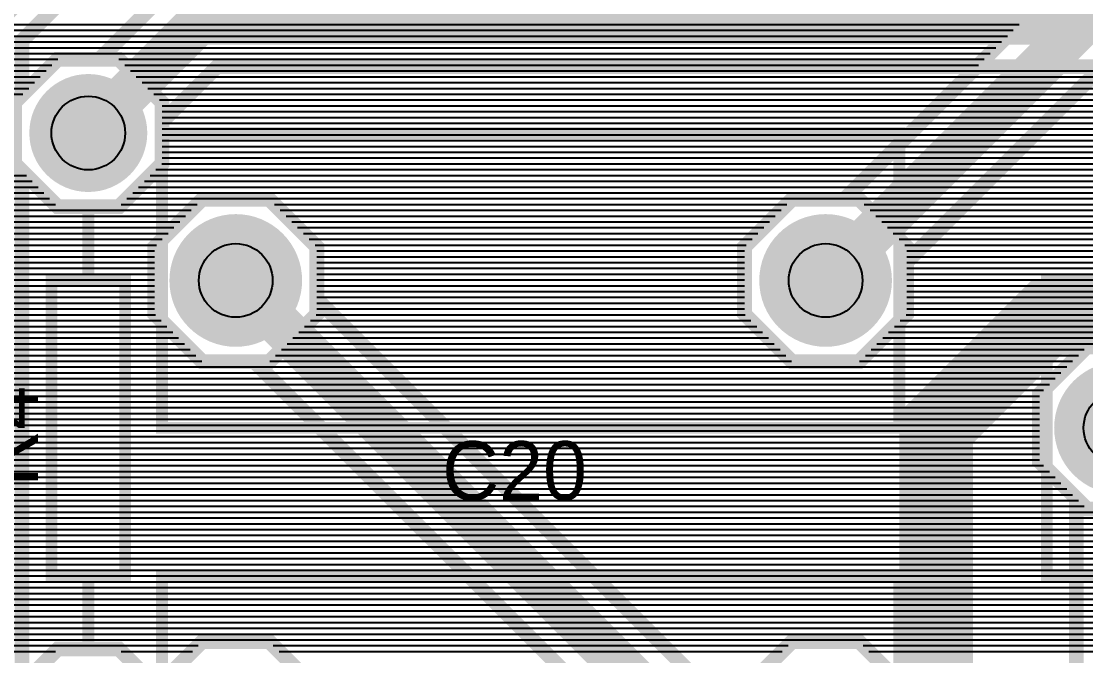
# Model space of a CAD drawing. Header units: inches. Extents: x -5.9 to 5.9, y -1.2 to 1.2.
# Drawn here: x -5.036 to -4.315, y 0.214 to 0.644 of the extents above; entities that cross this region are included whole.
import ezdxf

# ---------------------------------------------------------------- set-up
doc = ezdxf.new("R2010")
doc.units = ezdxf.units.IN
doc.layers.get('0').update_dxf_attribs({"linetype": 'CONTINUOUS'})

# ---------------------------------------------------------------- blocks, each defined once
blk = doc.blocks.new('EPAD')
at = {"const_width": 0.5}
blk.add_lwpolyline([(-0.25, 0, 1), (0.25, 0, 1)], format="xyb", close=True, dxfattribs=at)

msp = doc.modelspace()

# ---------------------------------------------------------------- linework, layer by layer
for points, const_width in [([(3.709059, 0.4685), (3.484059, 0.6935), (-5.015941, 0.6935), (-5.065941, 0.6435), (-5.065941, -0.3565), (-4.990941, -0.4315)], 0.03), ([(-4.116651, 0.6135), (-4.903515, 0.6135), (-4.940941, 0.576074), (-4.940941, 0.547789), (-4.97023, 0.5185), (-5.011652, 0.5185), (-5.040941, 0.547789), (-5.040941, 0.589211), (-5.011652, 0.6185), (-4.983367, 0.6185), (-4.928367, 0.6735)], 0.01), ([(-5.003515, 0.6635), (-5.035941, 0.631074), (-5.035941, 0.59421), (-5.011652, 0.6185), (-4.97023, 0.6185), (-4.940941, 0.589211), (-4.940941, 0.547789), (-4.97023, 0.5185), (-5.011652, 0.5185), (-5.035941, 0.54279), (-5.035941, 0.19421), (-5.011652, 0.2185), (-4.97023, 0.2185), (-4.944476, 0.192746), (-4.913722, 0.2235), (-4.868159, 0.2235), (-4.835941, 0.191281)], 0.01), ([(-3.67023, 0.5185), (-3.711652, 0.5185), (-3.740941, 0.547789), (-3.740941, 0.589211), (-3.716651, 0.6135), (-4.065231, 0.6135), (-4.040941, 0.589211), (-4.040941, 0.547789), (-4.07023, 0.5185), (-4.111652, 0.5185), (-4.140941, 0.547789), (-4.140941, 0.589211), (-4.116651, 0.6135), (-4.303515, 0.6135), (-4.435941, 0.481074), (-4.435941, 0.445719), (-4.468159, 0.4135), (-4.513722, 0.4135), (-4.545941, 0.445719), (-4.545941, 0.491281), (-4.513722, 0.5235), (-4.478367, 0.5235), (-4.338366, 0.6635)], 0.01), ([(0.934059, 0.5935), (0.884059, 0.6435), (-4.915941, 0.6435), (-4.990941, 0.5685)], 0.03), ([(0.034059, 0.5935), (-0.015941, 0.6435), (-4.315941, 0.6435), (-4.490941, 0.4685)], 0.03), ([(-3.690941, 0.5685), (-3.815941, 0.4435), (-4.340941, 0.4435), (-4.415941, 0.3685), (-4.415941, -0.0315), (-4.490941, -0.1065), (-4.715941, -0.1065), (-4.790941, -0.1815), (-4.790941, -0.4315)], 0.05), ([(-4.940941, 0.3685), (-4.440941, 0.3685), (-4.440941, 0.5685), (-4.940941, 0.5685), (-4.940941, 0.3685)], 0.008), ([(-4.940941, 0.3685), (-4.440941, 0.3685), (-4.440941, 0.5685), (-4.940941, 0.5685), (-4.940941, 0.3685)], 0.008), ([(-4.940941, 0.3685), (-4.440941, 0.3685), (-4.440941, 0.5685), (-4.940941, 0.5685), (-4.940941, 0.3685)], 0.008), ([(-4.835941, 0.491281), (-4.835941, 0.445719), (-4.868159, 0.4135), (-4.913722, 0.4135), (-4.945941, 0.445719), (-4.945941, 0.491281), (-4.913722, 0.5235), (-4.868159, 0.5235), (-4.835941, 0.491281)], 0.01), ([(-4.363366, -0.1015), (-4.878367, 0.4135), (-4.913722, 0.4135), (-4.945941, 0.445719), (-4.945941, 0.491281), (-4.913722, 0.5235), (-4.868159, 0.5235), (-4.835941, 0.491281), (-4.835941, 0.455926), (-4.545941, 0.165925)], 0.01), ([(-4.435941, 0.491281), (-4.435941, 0.445719), (-4.468159, 0.4135), (-4.513722, 0.4135), (-4.545941, 0.445719), (-4.545941, 0.491281), (-4.513722, 0.5235), (-4.468159, 0.5235), (-4.435941, 0.491281)], 0.01), ([(-4.990941, 0.4685), (-4.990941, 0.5185)], 0.008), ([(-4.990941, 0.4685), (-4.990941, 0.5185)], 0.008), ([(-4.990941, 0.4685), (-4.990941, 0.5185)], 0.008), ([(-1.090941, 0.3685), (-1.265941, 0.1935), (-2.230941, 0.1935), (-2.515941, -0.0915), (-4.330941, -0.0915), (-4.890941, 0.4685)], 0.03), ([(-5.015941, 0.2685), (-4.965941, 0.2685), (-4.965941, 0.4685), (-5.015941, 0.4685), (-5.015941, 0.2685)], 0.008), ([(-5.015941, 0.2685), (-4.965941, 0.2685), (-4.965941, 0.4685), (-5.015941, 0.4685), (-5.015941, 0.2685)], 0.008), ([(-5.015941, 0.2685), (-4.965941, 0.2685), (-4.965941, 0.4685), (-5.015941, 0.4685), (-5.015941, 0.2685)], 0.008), ([(-4.340941, 0.2685), (-3.840941, 0.2685), (-3.840941, 0.4685), (-4.340941, 0.4685), (-4.340941, 0.2685)], 0.008), ([(-4.340941, 0.2685), (-3.840941, 0.2685), (-3.840941, 0.4685), (-4.340941, 0.4685), (-4.340941, 0.2685)], 0.008), ([(-4.340941, 0.2685), (-3.840941, 0.2685), (-3.840941, 0.4685), (-4.340941, 0.4685), (-4.340941, 0.2685)], 0.008), ([(-4.268159, 0.0135), (-4.313722, 0.0135), (-4.345941, 0.045719), (-4.345941, 0.091281), (-4.320941, 0.116281), (-4.320941, 0.131074), (-4.328367, 0.1385), (-4.443159, 0.1385), (-4.468159, 0.1135), (-4.513722, 0.1135), (-4.545941, 0.145719), (-4.545941, 0.191281), (-4.513722, 0.2235), (-4.468159, 0.2235), (-4.443159, 0.1985), (-4.328367, 0.1985), (-4.320941, 0.205926), (-4.320941, 0.320719), (-4.345941, 0.345719), (-4.345941, 0.391281), (-4.313722, 0.4235), (-4.268159, 0.4235)], 0.01), ([(-4.345941, 0.345719), (-4.345941, 0.391281), (-4.313722, 0.4235), (-4.268159, 0.4235), (-4.235941, 0.391281), (-4.235941, 0.345719), (-4.268159, 0.3135), (-4.313722, 0.3135), (-4.345941, 0.345719)], 0.01), ([(-4.990941, 0.2185), (-4.990941, 0.2685)], 0.008), ([(-4.990941, 0.2185), (-4.990941, 0.2685)], 0.008), ([(-4.990941, 0.2185), (-4.990941, 0.2685)], 0.008), ([(-4.940941, 0.0685), (-4.440941, 0.0685), (-4.440941, 0.2685), (-4.940941, 0.2685), (-4.940941, 0.0685)], 0.008), ([(-4.940941, 0.0685), (-4.440941, 0.0685), (-4.440941, 0.2685), (-4.940941, 0.2685), (-4.940941, 0.0685)], 0.008), ([(-4.940941, 0.0685), (-4.440941, 0.0685), (-4.440941, 0.2685), (-4.940941, 0.2685), (-4.940941, 0.0685)], 0.008), ([(-5.040941, 0.189211), (-5.011652, 0.2185), (-4.97023, 0.2185), (-4.944476, 0.192746), (-4.913722, 0.2235), (-4.868159, 0.2235), (-4.835941, 0.191281)], 0.01), ([(-4.545941, 0.191281), (-4.513722, 0.2235), (-4.468159, 0.2235), (-4.435941, 0.191281)], 0.01)]:
    msp.add_lwpolyline(points, dxfattribs=dict(const_width=const_width))
for points in [[(-5.445626, 0.642106), (-4.95976, 0.642106)], [(-5.445626, 0.638169), (-4.963697, 0.638169)], [(-5.028846, 0.638169), (-4.363697, 0.638169)], [(-5.024909, 0.642106), (-4.35976, 0.642106)], [(-5.445626, 0.634232), (-4.967634, 0.634232)], [(-5.445626, 0.630295), (-4.971571, 0.630295)], [(-5.035941, 0.630295), (-4.371571, 0.630295)], [(-5.032783, 0.634232), (-4.367634, 0.634232)], [(-5.44593, 0.622421), (-4.979445, 0.622421)], [(-5.445626, 0.626358), (-4.975508, 0.626358)], [(-5.035941, 0.626358), (-4.375508, 0.626358)], [(-5.035941, 0.622421), (-4.379445, 0.622421)], [(-5.453804, 0.614547), (-5.015604, 0.614547)], [(-5.449867, 0.618484), (-5.011667, 0.618484)], [(-5.035941, 0.618484), (-5.011667, 0.618484)], [(-5.035941, 0.614547), (-5.015604, 0.614547)], [(-4.970215, 0.618484), (-4.383382, 0.618484)], [(-4.966278, 0.614547), (-4.387319, 0.614547)], [(-5.461678, 0.606673), (-5.023478, 0.606673)], [(-5.457741, 0.61061), (-5.019541, 0.61061)], [(-5.035941, 0.61061), (-5.019541, 0.61061)], [(-5.035941, 0.606673), (-5.023478, 0.606673)], [(-4.962341, 0.61061), (-4.391256, 0.61061)], [(-4.958404, 0.606673), (-4.395193, 0.606673)], [(-4.910343, 0.606673), (-4.123478, 0.606673)], [(-4.906406, 0.61061), (-4.119541, 0.61061)], [(-5.465615, 0.602736), (-5.027415, 0.602736)], [(-5.035941, 0.602736), (-5.027415, 0.602736)], [(-4.954467, 0.602736), (-4.39913, 0.602736)], [(-4.91428, 0.602736), (-4.127415, 0.602736)], [(-5.473489, 0.594862), (-5.035289, 0.594862)], [(-5.469552, 0.598799), (-5.031352, 0.598799)], [(-5.035941, 0.598799), (-5.031352, 0.598799)], [(-5.035941, 0.594862), (-5.035289, 0.594862)], [(-4.95053, 0.598799), (-4.403067, 0.598799)], [(-4.946593, 0.594862), (-4.407004, 0.594862)], [(-4.922154, 0.594862), (-4.135289, 0.594862)], [(-4.918217, 0.598799), (-4.131352, 0.598799)], [(-4.322154, 0.594862), (-4.135289, 0.594862)], [(-4.318217, 0.598799), (-4.131352, 0.598799)], [(-4.942656, 0.590925), (-4.410941, 0.590925)], [(-4.940941, 0.586988), (-4.414878, 0.586988)], [(-4.930028, 0.586988), (-4.140941, 0.586988)], [(-4.926091, 0.590925), (-4.139226, 0.590925)], [(-4.330028, 0.586988), (-4.140941, 0.586988)], [(-4.326091, 0.590925), (-4.139226, 0.590925)], [(-4.940941, 0.583051), (-4.418815, 0.583051)], [(-4.940941, 0.579114), (-4.422752, 0.579114)], [(-4.937902, 0.579114), (-4.140941, 0.579114)], [(-4.933965, 0.583051), (-4.140941, 0.583051)], [(-4.337902, 0.579114), (-4.140941, 0.579114)], [(-4.333965, 0.583051), (-4.140941, 0.583051)], [(-4.940941, 0.575177), (-4.140941, 0.575177)], [(-4.940941, 0.575177), (-4.426689, 0.575177)], [(-4.940941, 0.57124), (-4.140941, 0.57124)], [(-4.940941, 0.57124), (-4.430626, 0.57124)], [(-4.345776, 0.57124), (-4.140941, 0.57124)], [(-4.341839, 0.575177), (-4.140941, 0.575177)], [(-4.940941, 0.567303), (-4.140941, 0.567303)], [(-4.940941, 0.567303), (-4.434563, 0.567303)], [(-4.940941, 0.563366), (-4.140941, 0.563366)], [(-4.940941, 0.563366), (-4.4385, 0.563366)], [(-4.35365, 0.563366), (-4.140941, 0.563366)], [(-4.349713, 0.567303), (-4.140941, 0.567303)], [(-4.940941, 0.559429), (-4.140941, 0.559429)], [(-4.940941, 0.559429), (-4.442437, 0.559429)], [(-4.357587, 0.559429), (-4.140941, 0.559429)], [(-4.940941, 0.555492), (-4.140941, 0.555492)], [(-4.940941, 0.555492), (-4.446374, 0.555492)], [(-4.940941, 0.551555), (-4.140941, 0.551555)], [(-4.940941, 0.551555), (-4.450311, 0.551555)], [(-4.365461, 0.551555), (-4.140941, 0.551555)], [(-4.361524, 0.555492), (-4.140941, 0.555492)], [(-4.94505, 0.543681), (-4.136832, 0.543681)], [(-4.94505, 0.543681), (-4.458185, 0.543681)], [(-4.941113, 0.547618), (-4.140769, 0.547618)], [(-4.941113, 0.547618), (-4.454248, 0.547618)], [(-4.373335, 0.543681), (-4.136832, 0.543681)], [(-4.369398, 0.547618), (-4.140769, 0.547618)], [(-5.603949, 0.539744), (-5.032895, 0.539744)], [(-5.603949, 0.535807), (-5.028958, 0.535807)], [(-5.035941, 0.539744), (-5.032895, 0.539744)], [(-5.035941, 0.535807), (-5.028958, 0.535807)], [(-4.952924, 0.535807), (-4.128958, 0.535807)], [(-4.952924, 0.535807), (-4.466059, 0.535807)], [(-4.948987, 0.539744), (-4.132895, 0.539744)], [(-4.948987, 0.539744), (-4.462122, 0.539744)], [(-4.381209, 0.535807), (-4.128958, 0.535807)], [(-4.377272, 0.539744), (-4.132895, 0.539744)], [(-5.603949, 0.53187), (-5.025021, 0.53187)], [(-5.603949, 0.527933), (-5.021084, 0.527933)], [(-5.035941, 0.53187), (-5.025021, 0.53187)], [(-5.035941, 0.527933), (-5.021084, 0.527933)], [(-4.960798, 0.527933), (-4.121084, 0.527933)], [(-4.960798, 0.527933), (-4.473933, 0.527933)], [(-4.956861, 0.53187), (-4.125021, 0.53187)], [(-4.956861, 0.53187), (-4.469996, 0.53187)], [(-4.389083, 0.527933), (-4.121084, 0.527933)], [(-4.385146, 0.53187), (-4.125021, 0.53187)], [(-5.603949, 0.523996), (-5.017147, 0.523996)], [(-5.603949, 0.520059), (-5.01321, 0.520059)], [(-5.035941, 0.523996), (-5.017147, 0.523996)], [(-5.035941, 0.520059), (-5.01321, 0.520059)], [(-4.968672, 0.520059), (-4.917163, 0.520059)], [(-4.968672, 0.520059), (-4.917163, 0.520059)], [(-4.964735, 0.523996), (-4.117147, 0.523996)], [(-4.964735, 0.523996), (-4.47787, 0.523996)], [(-4.864719, 0.520059), (-4.517163, 0.520059)], [(-4.864719, 0.520059), (-4.517163, 0.520059)], [(-4.464719, 0.520059), (-4.11321, 0.520059)], [(-4.396957, 0.520059), (-4.11321, 0.520059)], [(-4.39302, 0.523996), (-4.117147, 0.523996)], [(-5.603949, 0.516122), (-4.9211, 0.516122)], [(-5.035941, 0.516122), (-4.9211, 0.516122)], [(-4.860782, 0.516122), (-4.5211, 0.516122)], [(-4.860782, 0.516122), (-4.5211, 0.516122)], [(-4.460782, 0.516122), (-3.805988, 0.516122)], [(-4.400894, 0.516122), (-3.6211, 0.516122)], [(-5.603949, 0.512185), (-4.925037, 0.512185)], [(-5.603949, 0.508248), (-4.928974, 0.508248)], [(-5.035941, 0.512185), (-4.925037, 0.512185)], [(-5.035941, 0.508248), (-4.928974, 0.508248)], [(-4.856845, 0.512185), (-4.525037, 0.512185)], [(-4.856845, 0.512185), (-4.525037, 0.512185)], [(-4.852908, 0.508248), (-4.528974, 0.508248)], [(-4.852908, 0.508248), (-4.528974, 0.508248)], [(-4.456845, 0.512185), (-3.802051, 0.512185)], [(-4.452908, 0.508248), (-3.798114, 0.508248)], [(-4.408768, 0.508248), (-3.628974, 0.508248)], [(-4.404831, 0.512185), (-3.625037, 0.512185)], [(-5.603949, 0.504311), (-4.932911, 0.504311)], [(-5.603949, 0.500374), (-4.936848, 0.500374)], [(-5.035941, 0.504311), (-4.932911, 0.504311)], [(-5.035941, 0.500374), (-4.936848, 0.500374)], [(-4.848971, 0.504311), (-4.532911, 0.504311)], [(-4.848971, 0.504311), (-4.532911, 0.504311)], [(-4.845034, 0.500374), (-4.536848, 0.500374)], [(-4.845034, 0.500374), (-4.536848, 0.500374)], [(-4.448971, 0.504311), (-3.795941, 0.504311)], [(-4.445034, 0.500374), (-3.795941, 0.500374)], [(-4.416642, 0.500374), (-3.636848, 0.500374)], [(-4.412705, 0.504311), (-3.632911, 0.504311)], [(-5.603949, 0.496437), (-4.940785, 0.496437)], [(-5.603949, 0.4925), (-4.944722, 0.4925)], [(-5.035941, 0.496437), (-4.940785, 0.496437)], [(-5.035941, 0.4925), (-4.944722, 0.4925)], [(-4.841097, 0.496437), (-4.540785, 0.496437)], [(-4.841097, 0.496437), (-4.540785, 0.496437)], [(-4.83716, 0.4925), (-4.544722, 0.4925)], [(-4.83716, 0.4925), (-4.544722, 0.4925)], [(-4.441097, 0.496437), (-3.795941, 0.496437)], [(-4.43716, 0.4925), (-3.795941, 0.4925)], [(-4.424516, 0.4925), (-3.644722, 0.4925)], [(-4.420579, 0.496437), (-3.640785, 0.496437)], [(-5.603949, 0.488563), (-4.945941, 0.488563)], [(-5.603949, 0.484626), (-4.945941, 0.484626)], [(-5.035941, 0.488563), (-4.945941, 0.488563)], [(-5.035941, 0.484626), (-4.945941, 0.484626)], [(-4.835941, 0.488563), (-4.545941, 0.488563)], [(-4.835941, 0.488563), (-4.545941, 0.488563)], [(-4.835941, 0.484626), (-4.545941, 0.484626)], [(-4.835941, 0.484626), (-4.545941, 0.484626)], [(-4.435941, 0.488563), (-3.795941, 0.488563)], [(-4.435941, 0.484626), (-3.795941, 0.484626)], [(-4.43239, 0.484626), (-3.645941, 0.484626)], [(-4.428453, 0.488563), (-3.645941, 0.488563)], [(-5.603949, 0.480689), (-4.945941, 0.480689)], [(-5.603949, 0.476752), (-4.945941, 0.476752)], [(-5.035941, 0.480689), (-4.945941, 0.480689)], [(-5.035941, 0.476752), (-4.945941, 0.476752)], [(-4.835941, 0.480689), (-4.545941, 0.480689)], [(-4.835941, 0.480689), (-4.545941, 0.480689)], [(-4.835941, 0.476752), (-4.545941, 0.476752)], [(-4.835941, 0.476752), (-4.545941, 0.476752)], [(-4.435941, 0.480689), (-3.795941, 0.480689)], [(-4.435941, 0.480689), (-3.645941, 0.480689)], [(-4.435941, 0.476752), (-3.795941, 0.476752)], [(-4.435941, 0.476752), (-3.645941, 0.476752)], [(-5.603949, 0.472815), (-4.945941, 0.472815)], [(-5.035941, 0.472815), (-4.945941, 0.472815)], [(-4.835941, 0.472815), (-4.545941, 0.472815)], [(-4.835941, 0.472815), (-4.545941, 0.472815)], [(-4.435941, 0.472815), (-3.795941, 0.472815)], [(-4.435941, 0.472815), (-3.645941, 0.472815)], [(-5.603949, 0.468878), (-4.945941, 0.468878)], [(-5.603949, 0.464941), (-4.945941, 0.464941)], [(-5.035941, 0.468878), (-4.945941, 0.468878)], [(-5.035941, 0.464941), (-4.945941, 0.464941)], [(-4.835941, 0.468878), (-4.545941, 0.468878)], [(-4.835941, 0.468878), (-4.545941, 0.468878)], [(-4.835941, 0.464941), (-4.545941, 0.464941)], [(-4.835941, 0.464941), (-4.545941, 0.464941)], [(-4.435941, 0.468878), (-3.795941, 0.468878)], [(-4.435941, 0.468878), (-3.645941, 0.468878)], [(-4.435941, 0.464941), (-3.795941, 0.464941)], [(-4.435941, 0.464941), (-3.645941, 0.464941)], [(-5.603949, 0.461004), (-4.945941, 0.461004)], [(-5.603949, 0.457067), (-4.945941, 0.457067)], [(-5.035941, 0.461004), (-4.945941, 0.461004)], [(-5.035941, 0.457067), (-4.945941, 0.457067)], [(-4.835941, 0.461004), (-4.545941, 0.461004)], [(-4.835941, 0.461004), (-4.545941, 0.461004)], [(-4.835941, 0.457067), (-4.545941, 0.457067)], [(-4.835941, 0.457067), (-4.545941, 0.457067)], [(-4.435941, 0.461004), (-3.795941, 0.461004)], [(-4.435941, 0.461004), (-3.645941, 0.461004)], [(-4.435941, 0.457067), (-3.795941, 0.457067)], [(-4.435941, 0.457067), (-3.645941, 0.457067)], [(-5.603949, 0.45313), (-4.945941, 0.45313)], [(-5.603949, 0.449193), (-4.945941, 0.449193)], [(-5.035941, 0.45313), (-4.945941, 0.45313)], [(-5.035941, 0.449193), (-4.945941, 0.449193)], [(-4.835941, 0.45313), (-4.545941, 0.45313)], [(-4.835941, 0.449193), (-4.545941, 0.449193)], [(-4.833146, 0.45313), (-4.545941, 0.45313)], [(-4.829209, 0.449193), (-4.545941, 0.449193)], [(-4.435941, 0.45313), (-3.795941, 0.45313)], [(-4.435941, 0.45313), (-3.645941, 0.45313)], [(-4.435941, 0.449193), (-3.795941, 0.449193)], [(-4.435941, 0.449193), (-3.645941, 0.449193)], [(-5.603949, 0.445256), (-4.945478, 0.445256)], [(-5.603949, 0.441319), (-4.941541, 0.441319)], [(-5.035941, 0.445256), (-4.945478, 0.445256)], [(-5.035941, 0.441319), (-4.941541, 0.441319)], [(-4.840341, 0.441319), (-4.541541, 0.441319)], [(-4.836404, 0.445256), (-4.545478, 0.445256)], [(-4.825272, 0.445256), (-4.545478, 0.445256)], [(-4.821335, 0.441319), (-4.541541, 0.441319)], [(-4.440341, 0.441319), (-3.795941, 0.441319)], [(-4.440341, 0.441319), (-3.641541, 0.441319)], [(-4.436404, 0.445256), (-3.795941, 0.445256)], [(-4.436404, 0.445256), (-3.645478, 0.445256)], [(-5.603949, 0.437382), (-4.937604, 0.437382)], [(-5.297852, 0.433445), (-4.933667, 0.433445)], [(-5.035941, 0.437382), (-4.937604, 0.437382)], [(-5.035941, 0.433445), (-4.933667, 0.433445)], [(-4.848215, 0.433445), (-4.533667, 0.433445)], [(-4.844278, 0.437382), (-4.537604, 0.437382)], [(-4.817398, 0.437382), (-4.537604, 0.437382)], [(-4.813461, 0.433445), (-4.533667, 0.433445)], [(-4.448215, 0.433445), (-3.795941, 0.433445)], [(-4.448215, 0.433445), (-3.633667, 0.433445)], [(-4.444278, 0.437382), (-3.795941, 0.437382)], [(-4.444278, 0.437382), (-3.637604, 0.437382)], [(-5.293915, 0.429508), (-4.92973, 0.429508)], [(-5.035941, 0.429508), (-4.92973, 0.429508)], [(-4.852152, 0.429508), (-4.52973, 0.429508)], [(-4.809524, 0.429508), (-4.52973, 0.429508)], [(-4.452152, 0.429508), (-3.795941, 0.429508)], [(-4.452152, 0.429508), (-3.62973, 0.429508)], [(-5.289978, 0.425571), (-4.925793, 0.425571)], [(-5.286041, 0.421634), (-4.921856, 0.421634)], [(-5.035941, 0.425571), (-4.925793, 0.425571)], [(-5.035941, 0.421634), (-4.921856, 0.421634)], [(-4.860026, 0.421634), (-4.521856, 0.421634)], [(-4.856089, 0.425571), (-4.525793, 0.425571)], [(-4.805587, 0.425571), (-4.525793, 0.425571)], [(-4.80165, 0.421634), (-4.521856, 0.421634)], [(-4.460026, 0.421634), (-4.315588, 0.421634)], [(-4.460026, 0.421634), (-4.315588, 0.421634)], [(-4.456089, 0.425571), (-3.795941, 0.425571)], [(-4.456089, 0.425571), (-3.625793, 0.425571)], [(-5.282104, 0.417697), (-4.917919, 0.417697)], [(-5.278167, 0.41376), (-4.913982, 0.41376)], [(-5.035941, 0.417697), (-4.917919, 0.417697)], [(-5.035941, 0.41376), (-4.913982, 0.41376)], [(-4.8679, 0.41376), (-4.513982, 0.41376)], [(-4.863963, 0.417697), (-4.517919, 0.417697)], [(-4.797713, 0.417697), (-4.517919, 0.417697)], [(-4.793776, 0.41376), (-4.513982, 0.41376)], [(-4.4679, 0.41376), (-4.323462, 0.41376)], [(-4.4679, 0.41376), (-4.323462, 0.41376)], [(-4.463963, 0.417697), (-4.319525, 0.417697)], [(-4.463963, 0.417697), (-4.319525, 0.417697)], [(-5.27423, 0.409823), (-4.327399, 0.409823)], [(-5.270293, 0.405886), (-4.331336, 0.405886)], [(-5.035941, 0.409823), (-4.874689, 0.409823)], [(-5.035941, 0.405886), (-4.870752, 0.405886)], [(-4.789839, 0.409823), (-4.327399, 0.409823)], [(-4.785902, 0.405886), (-4.331336, 0.405886)], [(-5.266356, 0.401949), (-4.335273, 0.401949)], [(-5.262419, 0.398012), (-4.33921, 0.398012)], [(-5.035941, 0.401949), (-4.866815, 0.401949)], [(-5.035941, 0.398012), (-4.862878, 0.398012)], [(-4.781965, 0.401949), (-4.335273, 0.401949)], [(-4.778028, 0.398012), (-4.33921, 0.398012)], [(-5.258482, 0.394075), (-4.343147, 0.394075)], [(-5.257674, 0.390138), (-4.345941, 0.390138)], [(-5.035941, 0.394075), (-4.858941, 0.394075)], [(-5.035941, 0.390138), (-4.855004, 0.390138)], [(-4.774091, 0.394075), (-4.343147, 0.394075)], [(-4.770154, 0.390138), (-4.345941, 0.390138)], [(-5.257674, 0.386201), (-4.345941, 0.386201)], [(-5.035941, 0.386201), (-4.851067, 0.386201)], [(-4.766217, 0.386201), (-4.345941, 0.386201)], [(-5.257674, 0.382264), (-4.345941, 0.382264)], [(-5.257674, 0.378327), (-4.345941, 0.378327)], [(-5.035941, 0.382264), (-4.84713, 0.382264)], [(-5.035941, 0.378327), (-4.843193, 0.378327)], [(-4.76228, 0.382264), (-4.345941, 0.382264)], [(-4.758343, 0.378327), (-4.345941, 0.378327)], [(-5.257674, 0.37439), (-4.345941, 0.37439)], [(-5.257674, 0.370453), (-4.345941, 0.370453)], [(-5.035941, 0.37439), (-4.839256, 0.37439)], [(-5.035941, 0.370453), (-4.835319, 0.370453)], [(-4.754406, 0.37439), (-4.345941, 0.37439)], [(-4.750469, 0.370453), (-4.345941, 0.370453)], [(-5.257674, 0.366516), (-4.345941, 0.366516)], [(-5.257674, 0.362579), (-4.345941, 0.362579)], [(-5.035941, 0.366516), (-4.831382, 0.366516)], [(-5.035941, 0.362579), (-4.827445, 0.362579)], [(-4.746531, 0.366516), (-4.345941, 0.366516)], [(-4.742594, 0.362579), (-4.345941, 0.362579)], [(-5.257674, 0.358642), (-4.345941, 0.358642)], [(-5.257674, 0.354705), (-4.345941, 0.354705)], [(-5.035941, 0.358642), (-4.823508, 0.358642)], [(-5.035941, 0.354705), (-4.819571, 0.354705)], [(-4.738657, 0.358642), (-4.345941, 0.358642)], [(-4.73472, 0.354705), (-4.345941, 0.354705)], [(-5.257674, 0.350768), (-4.345941, 0.350768)], [(-5.257674, 0.346831), (-4.345941, 0.346831)], [(-5.035941, 0.350768), (-4.815634, 0.350768)], [(-5.035941, 0.346831), (-4.811697, 0.346831)], [(-4.730783, 0.350768), (-4.345941, 0.350768)], [(-4.726846, 0.346831), (-4.345941, 0.346831)], [(-5.257674, 0.342894), (-4.343116, 0.342894)], [(-5.035941, 0.342894), (-4.80776, 0.342894)], [(-4.722909, 0.342894), (-4.343116, 0.342894)], [(-5.257674, 0.338957), (-4.339179, 0.338957)], [(-5.257674, 0.33502), (-4.335242, 0.33502)], [(-5.035941, 0.338957), (-4.803823, 0.338957)], [(-5.035941, 0.33502), (-4.799886, 0.33502)], [(-4.718972, 0.338957), (-4.339179, 0.338957)], [(-4.715035, 0.33502), (-4.335242, 0.33502)], [(-5.257726, 0.331083), (-4.331305, 0.331083)], [(-5.255193, 0.327146), (-4.327368, 0.327146)], [(-5.035941, 0.331083), (-4.795949, 0.331083)], [(-5.035941, 0.327146), (-4.792012, 0.327146)], [(-4.711098, 0.331083), (-4.331305, 0.331083)], [(-4.707161, 0.327146), (-4.327368, 0.327146)], [(-5.251256, 0.323209), (-4.323431, 0.323209)], [(-5.247319, 0.319272), (-4.320941, 0.319272)], [(-5.035941, 0.323209), (-4.788075, 0.323209)], [(-5.035941, 0.319272), (-4.784138, 0.319272)], [(-4.703224, 0.323209), (-4.323431, 0.323209)], [(-4.699287, 0.319272), (-4.319494, 0.319272)], [(-5.243382, 0.315335), (-4.320941, 0.315335)], [(-5.239445, 0.311398), (-4.320941, 0.311398)], [(-5.035941, 0.315335), (-4.780201, 0.315335)], [(-5.035941, 0.311398), (-4.776264, 0.311398)], [(-4.69535, 0.315335), (-4.315557, 0.315335)], [(-4.691413, 0.311398), (-3.718754, 0.311398)], [(-5.235508, 0.307461), (-4.320941, 0.307461)], [(-5.231571, 0.303524), (-4.320941, 0.303524)], [(-5.035941, 0.307461), (-4.772327, 0.307461)], [(-5.035941, 0.303524), (-4.76839, 0.303524)], [(-4.687476, 0.307461), (-3.722691, 0.307461)], [(-4.683539, 0.303524), (-3.726628, 0.303524)], [(-5.227634, 0.299587), (-4.320941, 0.299587)], [(-5.035941, 0.299587), (-4.764453, 0.299587)], [(-4.679602, 0.299587), (-3.730565, 0.299587)], [(-5.223697, 0.29565), (-4.320941, 0.29565)], [(-5.21976, 0.291713), (-4.320941, 0.291713)], [(-5.035941, 0.29565), (-4.760516, 0.29565)], [(-5.035941, 0.291713), (-4.756579, 0.291713)], [(-4.675665, 0.29565), (-3.734502, 0.29565)], [(-4.671728, 0.291713), (-3.738439, 0.291713)], [(-5.215823, 0.287776), (-4.320941, 0.287776)], [(-5.211886, 0.283839), (-4.320941, 0.283839)], [(-5.035941, 0.287776), (-4.752642, 0.287776)], [(-5.035941, 0.283839), (-4.748705, 0.283839)], [(-4.667791, 0.287776), (-3.740941, 0.287776)], [(-4.663854, 0.283839), (-3.740941, 0.283839)], [(-5.207949, 0.279902), (-4.320941, 0.279902)], [(-5.204012, 0.275965), (-4.320941, 0.275965)], [(-5.035941, 0.279902), (-4.744768, 0.279902)], [(-5.035941, 0.275965), (-4.740831, 0.275965)], [(-4.659917, 0.279902), (-3.740941, 0.279902)], [(-4.65598, 0.275965), (-3.740941, 0.275965)], [(-5.200075, 0.272028), (-4.320941, 0.272028)], [(-5.196138, 0.268091), (-4.320941, 0.268091)], [(-5.035941, 0.272028), (-4.736894, 0.272028)], [(-5.035941, 0.268091), (-4.732957, 0.268091)], [(-4.652043, 0.272028), (-3.740941, 0.272028)], [(-4.648106, 0.268091), (-3.740941, 0.268091)], [(-5.192201, 0.264154), (-4.320941, 0.264154)], [(-5.188264, 0.260217), (-4.320941, 0.260217)], [(-5.035941, 0.264154), (-4.72902, 0.264154)], [(-5.035941, 0.260217), (-4.725083, 0.260217)], [(-4.644169, 0.264154), (-3.740941, 0.264154)], [(-4.640232, 0.260217), (-3.740941, 0.260217)], [(-5.185941, 0.25628), (-4.320941, 0.25628)], [(-5.035941, 0.25628), (-4.721146, 0.25628)], [(-4.636295, 0.25628), (-3.740941, 0.25628)], [(-5.185941, 0.252343), (-4.320941, 0.252343)], [(-5.185941, 0.248406), (-4.320941, 0.248406)], [(-5.035941, 0.252343), (-4.717209, 0.252343)], [(-5.035941, 0.248406), (-4.713272, 0.248406)], [(-4.632358, 0.252343), (-3.740941, 0.252343)], [(-4.628421, 0.248406), (-3.740941, 0.248406)], [(-5.185941, 0.244469), (-4.320941, 0.244469)], [(-5.185941, 0.240531), (-4.320941, 0.240531)], [(-5.035941, 0.244469), (-4.709335, 0.244469)], [(-5.035941, 0.240531), (-4.705398, 0.240531)], [(-4.624484, 0.244469), (-3.73762, 0.244469)], [(-4.620547, 0.240531), (-3.733683, 0.240531)], [(-5.185941, 0.236594), (-4.320941, 0.236594)], [(-5.185941, 0.232657), (-4.320941, 0.232657)], [(-5.035941, 0.236594), (-4.701461, 0.236594)], [(-5.035941, 0.232657), (-4.697524, 0.232657)], [(-4.61661, 0.236594), (-3.729746, 0.236594)], [(-4.612673, 0.232657), (-3.725809, 0.232657)], [(-5.185941, 0.22872), (-4.320941, 0.22872)], [(-5.185941, 0.224783), (-4.320941, 0.224783)], [(-5.035941, 0.22872), (-4.693587, 0.22872)], [(-5.035941, 0.224783), (-4.68965, 0.224783)], [(-4.608736, 0.22872), (-3.721872, 0.22872)], [(-4.604799, 0.224783), (-3.717935, 0.224783)], [(-5.185941, 0.220846), (-4.916376, 0.220846)], [(-5.185941, 0.216909), (-5.013242, 0.216909)], [(-5.035941, 0.220846), (-4.916376, 0.220846)], [(-5.035941, 0.216909), (-5.013242, 0.216909)], [(-4.96864, 0.216909), (-4.920313, 0.216909)], [(-4.96864, 0.216909), (-4.920313, 0.216909)], [(-4.865506, 0.220846), (-4.516376, 0.220846)], [(-4.865506, 0.220846), (-4.685713, 0.220846)], [(-4.861569, 0.216909), (-4.520313, 0.216909)], [(-4.861569, 0.216909), (-4.681776, 0.216909)], [(-4.600862, 0.220846), (-4.516376, 0.220846)], [(-4.596925, 0.216909), (-4.520313, 0.216909)], [(-4.465506, 0.220846), (-4.320941, 0.220846)], [(-4.465506, 0.220846), (-3.713998, 0.220846)], [(-4.461569, 0.216909), (-4.320941, 0.216909)], [(-4.461569, 0.216909), (-3.445941, 0.216909)]]:
    msp.add_lwpolyline(points)
for centre in [(-4.990941, 0.5685), (-4.890941, 0.4685), (-4.490941, 0.4685), (-4.290941, 0.3685)]:
    msp.add_circle(centre, 0.025)

# ---------------------------------------------------------------- block references
for p, xscale, yscale in [((-4.990941, 0.5685), 0.08, 0.08), ((-4.990941, 0.5685), 0.07, 0.07), ((-4.890941, 0.4685), 0.09, 0.09), ((-4.490941, 0.4685), 0.09, 0.09), ((-4.890941, 0.4685), 0.08, 0.08), ((-4.490941, 0.4685), 0.08, 0.08), ((-4.290941, 0.3685), 0.09, 0.09), ((-4.290941, 0.3685), 0.08, 0.08)]:
    msp.add_blockref('EPAD', p, dxfattribs=dict(xscale=xscale, yscale=yscale))

# ---------------------------------------------------------------- texts
msp.add_text('R4', height=0.04, rotation=90).set_placement((-5.024941, 0.3285))
msp.add_text('R4', height=0.04, rotation=90).set_placement((-5.024941, 0.3285))
msp.add_text('R4', height=0.04, rotation=90).set_placement((-5.024941, 0.3285))
msp.add_text('C20', height=0.04).set_placement((-4.750941, 0.3195))
msp.add_text('C20', height=0.04).set_placement((-4.750941, 0.3195))
msp.add_text('C20', height=0.04).set_placement((-4.750941, 0.3195))

doc.saveas('drawing.dxf')
